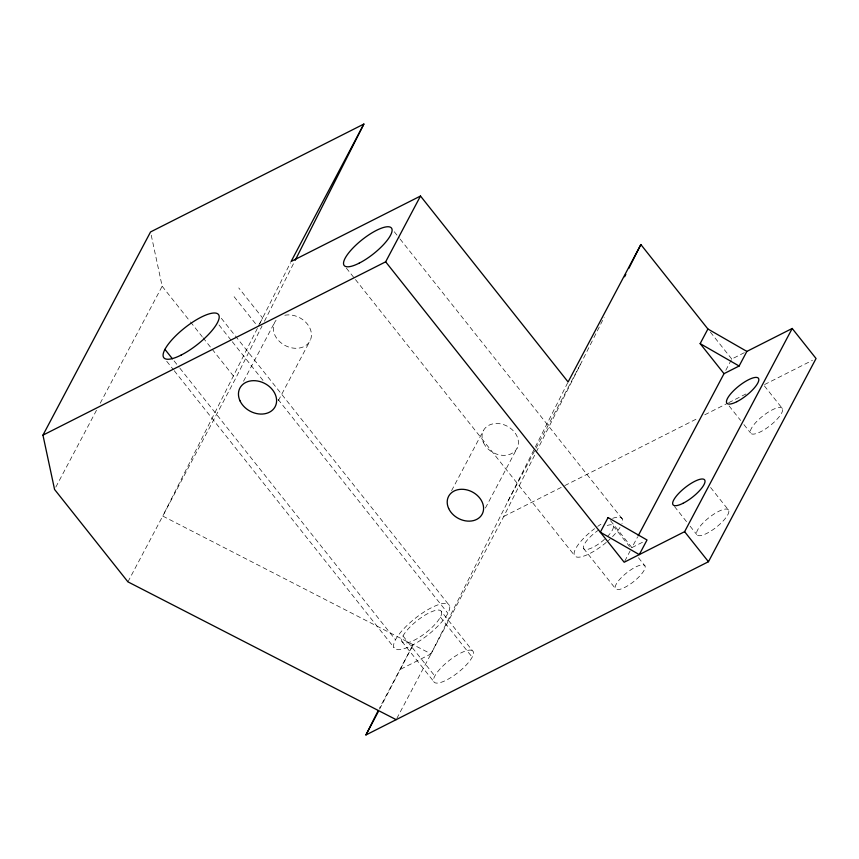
<?xml version="1.0" encoding="UTF-8"?>
<svg xmlns="http://www.w3.org/2000/svg" width="859" height="859" viewBox="0 0 859 859"><rect width="100%" height="100%" fill="white"/><g stroke="black" fill="none" stroke-linecap="round" stroke-linejoin="round"><path stroke-width="0.64" stroke-dasharray="4.29 3.22" d="M257.367 328.406L162.748 516.066L431.003 653.882L568.1 381.965M259.783 323.628L290.514 262.661M127.927 581.854L235.516 378.647L262.027 326.055M264.443 321.277L294.573 261.512M379.635 709.104L413.115 644.69L379.528 708.127M396.794 718.489L503.761 516.463L535.619 453.273M536.22 452.081L593.333 338.811M593.934 337.619L604.156 317.325M55.824 487.096L96.476 410.301M100.235 403.215L162.158 286.251L151.098 234.539M258.559 325.658L262.618 317.991L238.77 287.948M243.537 381.224L274.633 322.49M278.359 400.605L310.088 340.701M451.598 490.65L483.316 430.735M485.421 508.023L517.139 448.119M507.937 501.28L580.695 363.862M624.761 561.12L630.119 551.006M610.524 520.694L631.902 547.623L637.55 536.972M725.801 370.293L731.761 359.041L744.538 352.577M503.761 516.463L563.59 486.205M564.782 485.593L697.594 418.43M704.777 414.79L727.509 403.3M728.7 402.688L746.654 393.615M764.596 384.542L812.464 360.329M631.902 547.623L644.69 541.159M400.777 669.161L431.003 653.882M764.381 385.884L782.474 408.68A20.111 6.034 -38.4 0 1 760.677 431.744A20.111 6.034 -38.4 0 1 756.307 421.919A20.111 6.034 -38.4 0 1 782.474 408.68M710.372 332.111L731.761 359.041M729.108 405.942L740.63 420.448M743.915 424.593L750.498 432.882M710.586 487.493L728.679 510.278A20.111 6.034 -38.4 0 1 706.882 533.342A20.111 6.034 -38.4 0 1 702.512 523.518A20.111 6.034 -38.4 0 1 728.679 510.278M674.498 506.509L686.835 522.047M690.121 526.191L696.703 534.481M394.292 231.758L399.285 238.05M400.122 239.092L622.356 519.019M613.219 525.933L629.529 546.474M638.495 557.781L645.023 565.995A18.673 5.605 -38.4 0 1 624.783 587.406A18.673 5.605 -38.4 0 1 620.713 578.279A18.673 5.605 -38.4 0 1 645.023 565.995M583.529 548.407L615.334 588.458M346.327 268.062L354.649 278.541M355.486 279.594L574.392 555.322M234.12 296.72L256.336 324.681M221.343 318.292L449.407 605.552A34.854 10.458 -38.4 0 1 411.633 645.538A34.854 10.458 -38.4 0 1 404.041 628.498A34.854 10.458 -38.4 0 1 449.407 605.552M218.991 324.97L231.479 340.701M232.306 341.742L263.938 381.589M278.091 399.403L447.883 613.283M441.44 611.587A24.836 7.452 -38.4 0 1 414.521 640.073A24.836 7.452 -38.4 0 1 409.109 627.929A24.836 7.452 -38.4 0 1 441.44 611.587L473.245 651.637A24.836 7.452 -38.4 0 1 446.326 680.135A24.836 7.452 -38.4 0 1 440.914 667.991A24.836 7.452 -38.4 0 1 473.245 651.637M440.356 617.084L472.16 657.146M162.158 286.251L189.667 320.901M190.494 321.953L202.166 336.653M203.003 337.705L211.335 348.196M212.173 349.248L235.516 378.647M403.021 635.971L434.826 676.022M401.937 641.48L433.741 681.531M174.098 360.898L179.091 367.19M179.918 368.243L395.494 639.772M166.743 361.285L173.411 369.681M174.237 370.723L393.98 647.503M607.206 525.504A18.673 5.605 -38.4 0 1 607.828 536.113M604.478 539.355A18.673 5.605 -38.4 0 1 583.615 548.568A18.673 5.605 -38.4 0 1 598.97 529.81M612.65 518.321A30.162 9.052 -38.4 0 1 621.98 523.657M620.005 527.49A30.162 9.052 -38.4 0 1 608.247 540.698M606.271 542.394A30.162 9.052 -38.4 0 1 574.811 555.998A30.162 9.052 -38.4 0 1 594.578 528.661M597.746 526.363A30.162 9.052 -38.4 0 1 600.913 524.248M284.823 315.253A19.929 15.677 27.9 0 1 311.409 333.926A19.929 15.677 27.9 0 1 286.874 346.338A19.929 15.677 27.9 0 1 277.07 319.172M483.51 442.729A19.016 14.968 27.9 0 0 514.82 451.276A19.016 14.968 27.9 0 0 502.365 424.271A19.016 14.968 27.9 0 0 483.51 442.729"/><path stroke-width="1.29" d="M295.174 260.32L363.872 124.05L150.54 231.951L42.95 435.148L54.568 489.458L127.927 581.854L396.171 719.659M638.173 535.791L724.019 373.665L739.127 366.02L746.868 351.406L792.202 328.471L816.05 358.514L708.46 561.722L365.945 734.95L378.282 710.479M624.611 276.759L625.814 274.375M628.82 268.405L640.857 244.547L707.902 328.997L746.868 351.406M363.872 124.05L291.115 261.469L420.491 196.035L568.1 381.965L640.857 244.547M42.95 435.148L385.659 261.823L420.491 196.035M365.945 734.95L378.389 711.456M724.019 373.665L700.16 343.621L707.902 328.997M385.659 261.823L624.171 562.248L684.612 531.678L792.202 328.471M700.16 343.621L739.127 366.02M684.612 531.678L708.46 561.722M164.939 349.366L172.434 358.804M608.054 517.58L600.312 532.204L639.279 554.603L647.02 539.989L608.054 517.58M736.829 401.701A20.111 6.034 -38.4 0 0 758.626 378.636A20.111 6.034 -38.4 0 0 732.448 391.876A20.111 6.034 -38.4 0 0 736.829 401.701M683.034 503.299A20.111 6.034 -38.4 0 0 704.831 480.235A20.111 6.034 -38.4 0 0 678.653 493.474A20.111 6.034 -38.4 0 0 683.034 503.299M359.105 263.208A30.162 9.052 -38.4 0 0 391.801 228.612A30.162 9.052 -38.4 0 0 352.534 248.466A30.162 9.052 -38.4 0 0 359.105 263.208M240.005 400.842A19.929 15.677 27.9 0 0 272.818 409.797A19.929 15.677 27.9 0 0 259.762 381.493A19.929 15.677 27.9 0 0 240.005 400.842M448.677 508.517A19.016 14.968 27.9 0 0 479.988 517.064A19.016 14.968 27.9 0 0 467.532 490.059A19.016 14.968 27.9 0 0 448.677 508.517M181.066 355.121A34.854 10.458 -38.4 0 0 218.852 315.146A34.854 10.458 -38.4 0 0 173.486 338.092A34.854 10.458 -38.4 0 0 181.066 355.121"/></g></svg>
